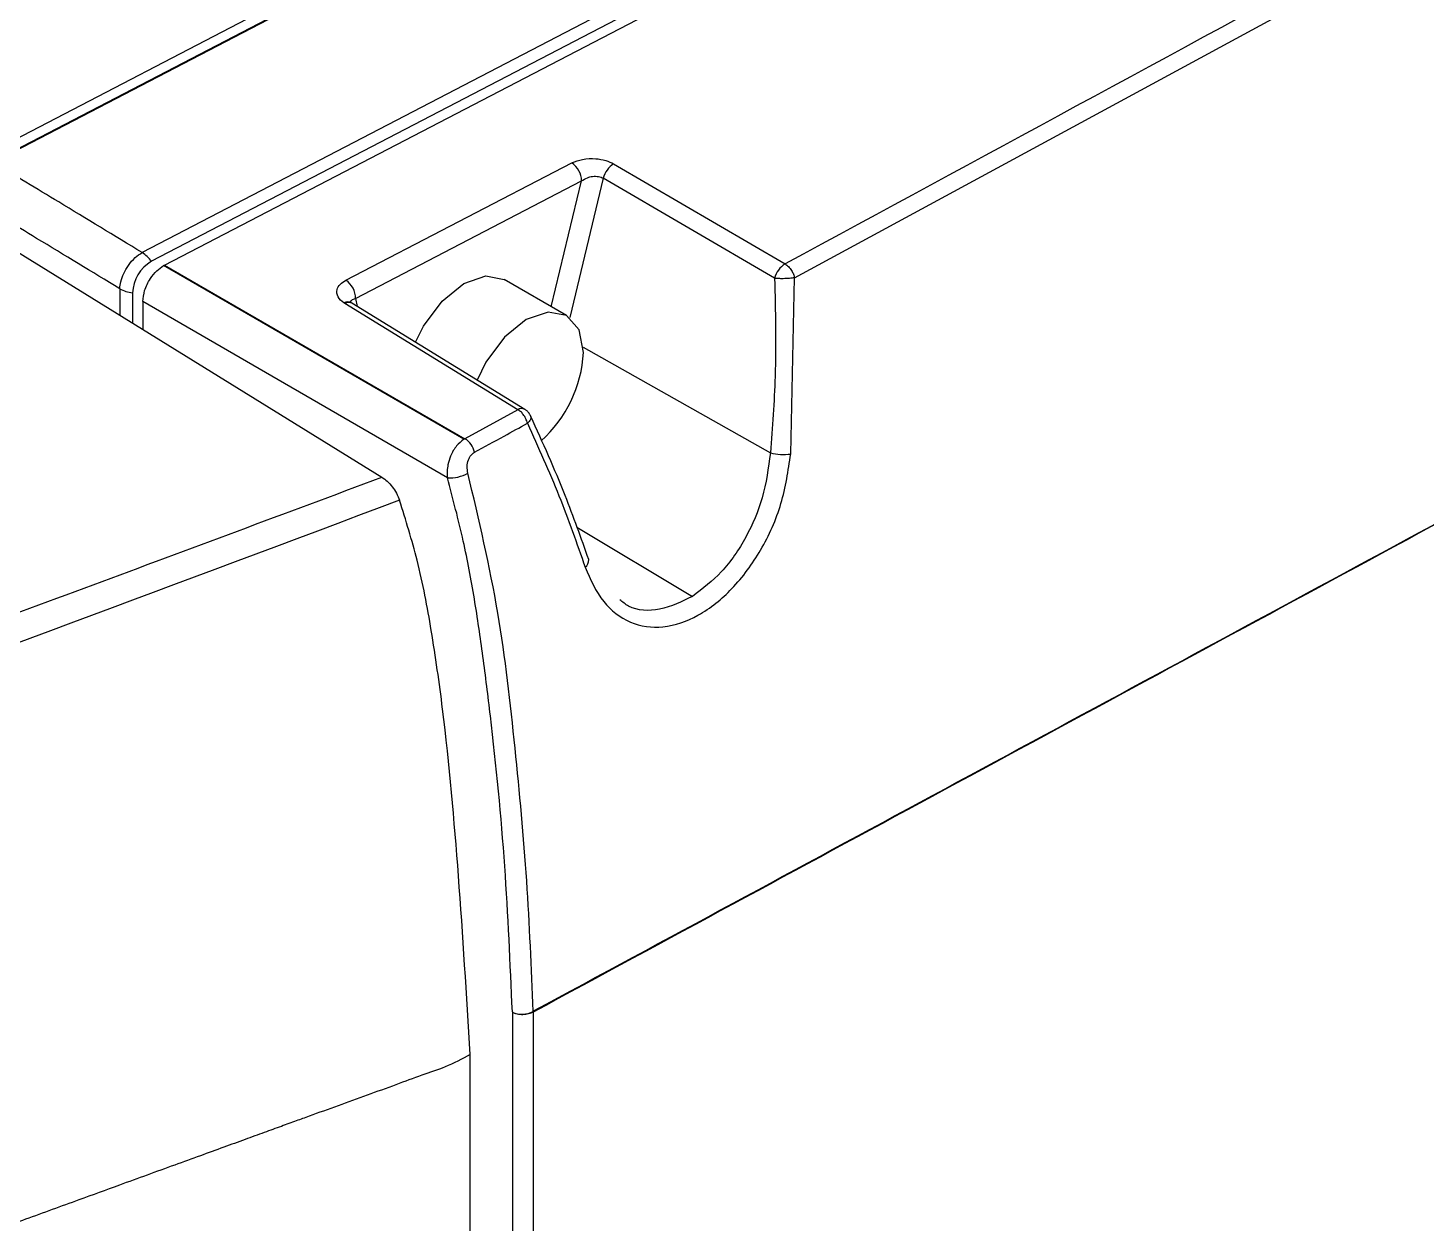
# Model space of a CAD drawing. Header units: millimetres. Extents: x 126 to 938, y 244 to 707.
# Drawn here: x 314.705 to 317.083, y 583.581 to 585.614 of the extents above; entities that cross this region are included whole.
import ezdxf

# ---------------------------------------------------------------- set-up
doc = ezdxf.new("R2010")
doc.units = ezdxf.units.MM

msp = doc.modelspace()

# ---------------------------------------------------------------- linework, layer by layer
at = {"color": 7, "linetype": 'Continuous', "lineweight": 25}
for p, q in [((320.6368, 588.218), (314.899, 585.2323)), ((320.6527, 588.2031), (314.9148, 585.2175)), ((314.9373, 585.2111), (320.6515, 588.1798)), ((314.6455, 585.3856), (317.7345, 586.9929)), ((316.8122, 586.5324), (314.6279, 585.3958)), ((316.825, 586.5207), (314.6449, 585.3864)), ((316.0089, 585.1896), (318.2573, 586.4084)), ((313.5092, 585.9617), (315.3069, 584.8502)), ((315.2456, 585.1853), (315.63, 585.385)), ((315.7011, 585.3832), (315.9927, 585.2129)), ((315.6834, 585.3588), (315.6264, 585.1216)), ((315.975, 585.1886), (315.6834, 585.3588)), ((315.2621, 585.1544), (315.6465, 585.3541)), ((315.5951, 585.1402), (315.6465, 585.3541)), ((315.4465, 584.9146), (314.9355, 585.2101)), ((314.9373, 585.2111), (315.4482, 584.9156)), ((314.8609, 585.1707), (314.8609, 585.126)), ((315.6212, 585.1251), (315.5151, 585.1863)), ((316.0023, 584.8897), (316.0089, 585.1896)), ((314.8827, 585.1636), (314.8827, 585.1125)), ((314.9001, 585.1489), (314.9001, 585.1017)), ((315.4183, 584.8492), (314.9001, 585.1489)), ((315.2439, 585.1456), (315.2422, 585.1467)), ((315.5383, 584.965), (315.2439, 585.1456)), ((315.2558, 585.1462), (315.2551, 585.1467)), ((315.5502, 584.9656), (315.2558, 585.1462)), ((315.2621, 585.1544), (315.265, 585.1406)), ((315.6493, 585.0716), (315.9678, 584.8918)), ((315.5383, 584.965), (315.4482, 584.9156)), ((315.5508, 584.9652), (315.5502, 584.9656)), ((315.4465, 584.9146), (315.4482, 584.9156)), ((315.6384, 584.7651), (315.8354, 584.6474)), ((315.5288, 583.9403), (315.5288, 583.9397)), ((315.5643, 583.9401), (315.5643, 581.104)), ((315.4573, 581.0372), (315.4573, 583.8679))]:
    msp.add_line(p, q, dxfattribs=at)
at = {"color": 7, "linetype": 'Continuous', "lineweight": 25, "flags": 128}
for points in [[(315.3642, 585.0797), (315.3776, 585.107), (315.4092, 585.1495), (315.4464, 585.1795), (315.4836, 585.1925), (315.5151, 585.1863)], [(315.6497, 585.0622), (315.6423, 585.1008), (315.6212, 585.1251), (315.5897, 585.1312), (315.5525, 585.1183), (315.5152, 585.0883), (315.4837, 585.0457), (315.469, 585.0154)], [(315.5514, 584.9647), (315.551, 584.965), (315.5508, 584.9652)], [(315.5288, 583.9397), (315.5288, 582.3515), (315.5288, 581.1036)]]:
    msp.add_lwpolyline(points, dxfattribs=at)
at = {"color": 7, "linetype": 'Continuous', "lineweight": 25}
for centre, radius, start, end in [((315.6095, 585.3542), 0.037, 359.7775, 56.3514), ((315.722, 585.3494), 0.0397, 121.7072, 166.2456), ((314.9486, 585.1608), 0.066, 120.8195, 177.5481), ((314.8645, 585.1797), 0.0629, 36.9353, 56.823), ((316.0136, 585.1792), 0.0397, 121.6927, 166.2467), ((314.892, 585.2289), 0.0659, 241.902, 261.9253), ((315.2251, 585.1545), 0.037, 359.7574, 56.3715), ((315.2486, 585.1355), 0.0129, 60.3588, 119.7481), ((315.2504, 585.1356), 0.0119, 62.9567, 122.7287), ((315.4338, 585.0735), 0.2162, 311.7709, 356.99), ((315.5448, 584.9546), 0.0122, 63.7429, 121.9424), ((315.4285, 584.8846), 0.0368, 12.5669, 57.5385), ((315.99, 584.9705), 0.0818, 254.2106, 278.6108), ((315.4231, 584.9078), 0.0588, 265.3102, 300.5839), ((315.644, 584.7088), 0.0148, 306.738, 4.2008), ((315.5454, 583.9761), 0.0395, 245.0656, 298.5126)]:
    msp.add_arc(centre, radius, start, end, dxfattribs=at)
for points, knots in [([(321.7928, 585.4913), (321.819, 585.5469), (321.8712, 585.6578), (321.9363, 585.8289), (321.9907, 586.0004), (322.0325, 586.1706), (322.0619, 586.337), (322.0781, 586.4976), (322.0808, 586.6503), (322.071, 586.7931), (322.0472, 586.9243), (322.0106, 587.0422), (321.9614, 587.1456), (321.8998, 587.233), (321.8262, 587.3028), (321.7419, 587.3544), (321.6478, 587.3863), (321.5457, 587.3982), (321.4372, 587.391), (321.3234, 587.3647), (321.2061, 587.319), (321.0859, 587.2559), (320.9647, 587.1755), (320.8332, 587.0697), (320.6935, 586.9375), (320.5578, 586.7772), (320.408, 586.6353), (320.2544, 586.5156), (320.0935, 586.4251), (319.9382, 586.3358), (319.7828, 586.2469), (319.2332, 585.9344), (318.28, 585.4097), (316.9233, 584.6754), (316.0169, 584.1859), (315.5643, 583.9415)], [0, 0, 0, 0, 0.020104, 0.04006, 0.059823, 0.078903, 0.097323, 0.115026, 0.131619, 0.147206, 0.161767, 0.175114, 0.187475, 0.199036, 0.209872, 0.220425, 0.231105, 0.242104, 0.253816, 0.266506, 0.280141, 0.294876, 0.310793, 0.32762, 0.35002, 0.37356, 0.396215, 0.417404, 0.437018, 0.456486, 0.476009, 0.49556, 0.663191, 0.831785, 1, 1, 1, 1]), ([(321.7907, 585.4923), (321.8169, 585.5478), (321.8689, 585.6583), (321.9339, 585.829), (321.9881, 586), (322.0298, 586.1697), (322.0591, 586.3356), (322.0752, 586.4957), (322.078, 586.648), (322.0683, 586.7905), (322.0446, 586.9214), (322.0082, 587.0392), (321.9593, 587.1424), (321.8979, 587.2298), (321.8247, 587.2997), (321.7406, 587.3514), (321.6467, 587.3835), (321.5449, 587.3956), (321.4366, 587.3887), (321.323, 587.3626), (321.2059, 587.3171), (321.0859, 587.2543), (320.9648, 587.1741), (320.8444, 587.0774), (320.7246, 586.9665), (320.6124, 586.8407), (320.4974, 586.7169), (320.3754, 586.6087), (320.2523, 586.5154), (320.0005, 586.37), (319.3478, 585.9978), (318.28, 585.4089), (316.9232, 584.6746), (316.0169, 584.1848), (315.5643, 583.9401)], [0, 0, 0, 0, 0.02006, 0.039972, 0.05969, 0.078727, 0.097106, 0.114773, 0.131335, 0.146895, 0.161434, 0.174768, 0.187117, 0.19867, 0.209498, 0.220041, 0.230707, 0.241691, 0.253386, 0.266056, 0.279674, 0.294394, 0.310295, 0.32711, 0.344896, 0.36363, 0.382253, 0.400121, 0.416942, 0.432698, 0.495152, 0.662904, 0.831637, 1, 1, 1, 1]), ([(318.2407, 586.4334), (317.8214, 586.2053), (317.0724, 585.7979), (316.3227, 585.3917), (315.9927, 585.2129)], [0, 0, 0, 0, 0.559827, 1, 1, 1, 1]), ([(315.5643, 581.104), (316.1047, 581.4643), (317.1858, 582.185), (318.49, 583.0602), (319.4779, 583.7253), (319.9697, 584.0834), (320.3046, 584.2955), (320.4727, 584.3695), (320.6434, 584.3943), (320.8109, 584.441), (320.9767, 584.5263), (321.1506, 584.648), (321.3272, 584.8109), (321.4995, 585.0124), (321.6581, 585.241), (321.7461, 585.4077), (321.7907, 585.4923)], [0, 0, 0, 0, 0.252935, 0.505913, 0.611604, 0.716705, 0.742596, 0.765979, 0.787489, 0.80948, 0.833382, 0.859691, 0.891953, 0.926647, 0.962769, 1, 1, 1, 1]), ([(315.5643, 581.1028), (316.1045, 581.4634), (317.1851, 582.1846), (318.3336, 582.9499), (319.0045, 583.4063), (319.2048, 583.5428), (319.4046, 583.6792), (319.6038, 583.8157), (319.8022, 583.9528), (320.0003, 584.0886), (320.1877, 584.2263), (320.3681, 584.3243), (320.5342, 584.3818), (320.6885, 584.3984), (320.8391, 584.452), (320.9904, 584.532), (321.1551, 584.6489), (321.3279, 584.8081), (321.5007, 585.0101), (321.6597, 585.2392), (321.748, 585.4064), (321.7928, 585.4913)], [0, 0, 0, 0, 0.2528434, 0.5057268, 0.5372389, 0.568694, 0.6000864, 0.6314194, 0.6626991, 0.6939411, 0.7249549, 0.7531395, 0.7735431, 0.7928955, 0.8132606, 0.8352959, 0.8593657, 0.8916947, 0.9264666, 0.9626746, 1, 1, 1, 1]), ([(314.899, 585.2323), (314.8517, 585.2611), (314.7673, 585.3124), (314.6827, 585.3632), (314.6455, 585.3856)], [0, 0, 0, 0, 0.560639, 1, 1, 1, 1]), ([(315.63, 585.385), (315.6359, 585.3873), (315.6489, 585.3924), (315.6689, 585.3927), (315.687, 585.3899), (315.6967, 585.3853), (315.7011, 585.3832)], [0, 0, 0, 0, 0.258329, 0.565573, 0.801268, 1, 1, 1, 1]), ([(315.6465, 585.3541), (315.6497, 585.3562), (315.6556, 585.3598), (315.664, 585.3619), (315.6704, 585.3622), (315.6753, 585.3618), (315.6797, 585.3607), (315.6822, 585.3594), (315.6834, 585.3588)], [0, 0, 0, 0, 0.293305, 0.524433, 0.658025, 0.782532, 0.896625, 1, 1, 1, 1]), ([(314.8609, 585.1707), (314.8138, 585.1994), (314.7298, 585.2505), (314.6455, 585.3011), (314.6085, 585.3234)], [0, 0, 0, 0, 0.560507, 1, 1, 1, 1]), ([(314.8609, 585.1707), (314.8614, 585.1748), (314.8624, 585.1837), (314.8676, 585.1971), (314.8756, 585.2111), (314.886, 585.2237), (314.8949, 585.2296), (314.899, 585.2323)], [0, 0, 0, 0, 0.162611, 0.358298, 0.570024, 0.806661, 1, 1, 1, 1]), ([(314.9001, 585.1489), (314.9009, 585.1552), (314.9024, 585.1691), (314.9116, 585.1868), (314.9228, 585.2012), (314.9315, 585.2073), (314.9355, 585.2101)], [0, 0, 0, 0, 0.258025, 0.567204, 0.803008, 1, 1, 1, 1]), ([(314.9355, 585.2101), (314.9358, 585.2103), (314.9364, 585.2106), (314.937, 585.2109), (314.9373, 585.2111)], [0, 0, 0, 0, 0.563123, 1, 1, 1, 1]), ([(315.9927, 585.2129), (315.9947, 585.2115), (315.9991, 585.2084), (316.0037, 585.2023), (316.0071, 585.1958), (316.0083, 585.1916), (316.0089, 585.1896)], [0, 0, 0, 0, 0.255168, 0.548593, 0.782874, 1, 1, 1, 1]), ([(315.2422, 585.1467), (315.2384, 585.1498), (315.2312, 585.1554), (315.2291, 585.1691), (315.2358, 585.1793), (315.2422, 585.1832), (315.2456, 585.1853)], [0, 0, 0, 0, 0.2914, 0.543673, 0.756694, 1, 1, 1, 1]), ([(315.975, 585.1886), (315.9763, 585.1329), (315.9786, 585.0338), (315.9711, 584.9351), (315.9678, 584.8918)], [0, 0, 0, 0, 0.562249, 1, 1, 1, 1]), ([(316.0089, 585.1896), (316.006, 585.1891), (315.9997, 585.1882), (315.9906, 585.1878), (315.9821, 585.1879), (315.9772, 585.1884), (315.975, 585.1886)], [0, 0, 0, 0, 0.251599, 0.565286, 0.804972, 1, 1, 1, 1]), ([(315.2538, 585.1462), (315.2537, 585.1469), (315.2534, 585.1489), (315.2563, 585.1527), (315.2598, 585.1537), (315.2621, 585.1544)], [0, 0, 0, 0, 0.158385, 0.452741, 1, 1, 1, 1]), ([(315.5545, 584.9419), (315.5537, 584.9445), (315.5521, 584.9499), (315.5479, 584.9565), (315.5433, 584.9617), (315.5399, 584.9639), (315.5383, 584.965)], [0, 0, 0, 0, 0.2802603, 0.5794782, 0.8031752, 1, 1, 1, 1]), ([(315.5604, 584.9532), (315.5597, 584.9547), (315.5584, 584.9579), (315.555, 584.9621), (315.5521, 584.9641), (315.5508, 584.9651)], [0, 0, 0, 0, 0.320601, 0.674629, 1, 1, 1, 1]), ([(315.5592, 584.9556), (315.5598, 584.954), (315.561, 584.9509), (315.5583, 584.9459), (315.5558, 584.9433), (315.5545, 584.9419)], [0, 0, 0, 0, 0.305263, 0.621925, 1, 1, 1, 1]), ([(315.4643, 584.8926), (315.4812, 584.9018), (315.5112, 584.9183), (315.5412, 584.9347), (315.5545, 584.9419)], [0, 0, 0, 0, 0.559948, 1, 1, 1, 1]), ([(315.5545, 584.9419), (315.573, 584.901), (315.6093, 584.8208), (315.6385, 584.7377), (315.6528, 584.6969)], [0, 0, 0, 0, 0.509564, 1, 1, 1, 1]), ([(315.6587, 584.7099), (315.6458, 584.7464), (315.6167, 584.8291), (315.5805, 584.9089), (315.5603, 584.9535)], [0, 0, 0, 0, 0.441587, 1, 1, 1, 1]), ([(315.4465, 584.9146), (315.442, 584.9111), (315.435, 584.9056), (315.4281, 584.8952), (315.4228, 584.8846), (315.4193, 584.873), (315.4175, 584.8605), (315.418, 584.8531), (315.4183, 584.8492)], [0, 0, 0, 0, 0.225179, 0.356092, 0.496771, 0.702227, 0.84242, 1, 1, 1, 1]), ([(315.4531, 584.8572), (315.4525, 584.861), (315.4512, 584.8686), (315.4535, 584.8791), (315.4579, 584.8877), (315.4623, 584.891), (315.4643, 584.8926)], [0, 0, 0, 0, 0.289872, 0.585219, 0.80369, 1, 1, 1, 1]), ([(315.6528, 584.6969), (315.6616, 584.6764), (315.678, 584.6381), (315.7272, 584.5989), (315.7879, 584.5911), (315.8497, 584.6139), (315.9067, 584.6604), (315.9543, 584.726), (315.9896, 584.8042), (315.9981, 584.8612), (316.0023, 584.8897)], [0, 0, 0, 0, 0.1163242, 0.2168422, 0.3149716, 0.4252889, 0.5537402, 0.6975223, 0.8491582, 1, 1, 1, 1]), ([(315.9678, 584.8918), (315.9643, 584.866), (315.9577, 584.816), (315.9279, 584.7474), (315.8889, 584.6884), (315.8525, 584.6605), (315.8354, 584.6474)], [0, 0, 0, 0, 0.271265, 0.523825, 0.776114, 1, 1, 1, 1]), ([(313.0642, 584.0241), (313.3187, 584.1176), (313.7381, 584.2716), (314.3223, 584.4848), (314.8154, 584.6666), (315.1432, 584.7891), (315.3069, 584.8502)], [0, 0, 0, 0, 0.34037, 0.560745, 0.780668, 1, 1, 1, 1]), ([(315.3069, 584.8502), (315.3101, 584.848), (315.3166, 584.8433), (315.3248, 584.8338), (315.332, 584.823), (315.3353, 584.8149), (315.3369, 584.8109)], [0, 0, 0, 0, 0.228312, 0.480569, 0.739271, 1, 1, 1, 1]), ([(315.5288, 583.9403), (315.5252, 584.023), (315.5179, 584.1913), (315.4982, 584.3928), (315.4792, 584.5444), (315.4648, 584.6437), (315.4459, 584.7454), (315.4278, 584.8134), (315.4183, 584.8492)], [0, 0, 0, 0, 0.27044, 0.550779, 0.661971, 0.769833, 0.878968, 1, 1, 1, 1]), ([(315.5643, 583.9415), (315.5612, 584.0154), (315.5551, 584.1649), (315.5339, 584.3908), (315.5082, 584.6237), (315.4718, 584.7781), (315.4531, 584.8572)], [0, 0, 0, 0, 0.2403194, 0.4856263, 0.7364065, 1, 1, 1, 1]), ([(315.3369, 584.8109), (314.9643, 584.6713), (314.2182, 584.3918), (313.47, 584.1179), (313.0955, 583.9809)], [0, 0, 0, 0, 0.499456, 1, 1, 1, 1]), ([(315.4573, 583.8679), (315.451, 583.9692), (315.4388, 584.1654), (315.418, 584.4062), (315.3925, 584.5851), (315.3702, 584.7044), (315.3475, 584.777), (315.3369, 584.8109)], [0, 0, 0, 0, 0.3195559, 0.6188165, 0.7605392, 0.8883615, 1, 1, 1, 1]), ([(315.8354, 584.6474), (315.8174, 584.6385), (315.7836, 584.6219), (315.735, 584.6227), (315.7164, 584.6378), (315.7116, 584.6417)], [0, 0, 0, 0, 0.459114, 0.858883, 1, 1, 1, 1]), ([(315.5643, 583.9401), (315.5617, 583.9389), (315.5561, 583.9363), (315.5467, 583.9354), (315.5372, 583.9361), (315.5315, 583.9385), (315.5288, 583.9397)], [0, 0, 0, 0, 0.235184, 0.497296, 0.760898, 1, 1, 1, 1]), ([(315.5643, 583.9415), (315.5643, 583.9412), (315.5643, 583.9408), (315.5643, 583.9403), (315.5643, 583.9401)], [0, 0, 0, 0, 0.562471, 1, 1, 1, 1]), ([(315.4573, 583.8679), (315.4432, 583.8604), (315.4167, 583.8464), (315.3732, 583.8325), (315.3292, 583.8158), (315.2816, 583.7987), (315.2323, 583.7808), (315.1922, 583.7662), (315.16, 583.7546), (315.1346, 583.7453), (315.1056, 583.7348), (315.073, 583.723), (315.0367, 583.7098), (314.9968, 583.6953), (314.9533, 583.6795), (314.9074, 583.6628), (314.853, 583.643), (314.7841, 583.6179), (314.7034, 583.5886), (314.6141, 583.5561), (314.5194, 583.5217), (314.4124, 583.4828), (314.2449, 583.4219), (314.0346, 583.3455), (313.7994, 583.26), (313.6169, 583.1936), (313.4812, 583.1443), (313.3861, 583.1097), (313.3142, 583.0836), (313.274, 583.069), (313.2578, 583.0631)], [0, 0, 0, 0, 0.020419, 0.038292, 0.058367, 0.080691, 0.103071, 0.125506, 0.13538, 0.146902, 0.160075, 0.174897, 0.191368, 0.209489, 0.22926, 0.25068, 0.272078, 0.303392, 0.344623, 0.382054, 0.425061, 0.473647, 0.527811, 0.653405, 0.760241, 0.848317, 0.902065, 0.945262, 0.977906, 1, 1, 1, 1])]:
    msp.add_open_spline(points, degree=3, knots=knots, dxfattribs=at)

doc.saveas('drawing.dxf')
